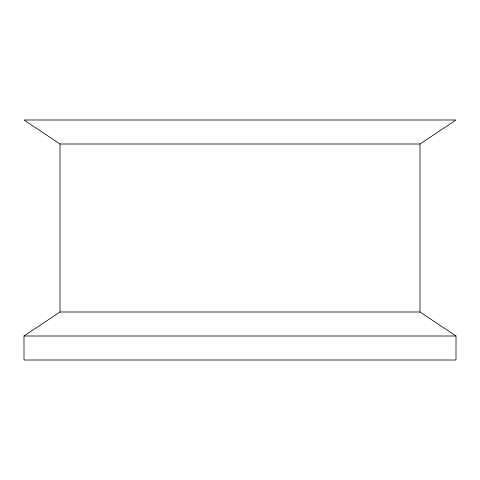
<?xml version="1.0" encoding="UTF-8"?>
<svg xmlns="http://www.w3.org/2000/svg" width="480" height="480" viewBox="0 0 480 480"><rect width="100%" height="100%" fill="white"/><g stroke="black" fill="none" stroke-linecap="round" stroke-linejoin="round"><path stroke-width="0.72" d="M24 336L60 312L420 312L456 336L456 360L24 360L24 336L456 336M420 144L456 120L24 120L60 144L420 144L420 312M60 144L60 312"/></g></svg>
